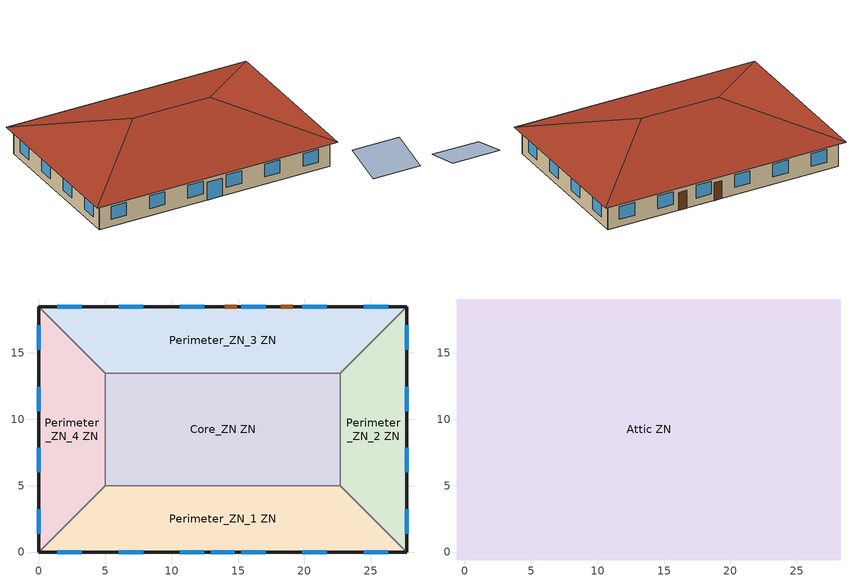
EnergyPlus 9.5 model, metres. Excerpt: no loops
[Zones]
Core_ZN ZN
 floor ground (Foundation F 09 Perim 0 Area 14966): 22.69,13.46 22.69,5 5,5 5,13.46 z0
 wall to Perimeter_ZN_2 ZN (Typical Interior Wall): 22.69,5 22.69,13.46 z0:3.05
 wall to Perimeter_ZN_3 ZN (Typical Interior Wall): 22.69,13.46 5,13.46 z0:3.05
 wall to Perimeter_ZN_1 ZN (Typical Interior Wall): 5,5 22.69,5 z0:3.05
 wall to Perimeter_ZN_4 ZN (Typical Interior Wall): 5,13.46 5,5 z0:3.05
Perimeter_ZN_1 ZN
 floor ground (Foundation F 09 Perim 2769 Area 11345): 22.69,5 27.69,0 0,0 5,5 z0
 wall outside (Typical Insulated Wood Framed Exterior Wall R-19.61): 0,0 27.69,0 z0:3.05
 wall to Perimeter_ZN_2 ZN (Typical Interior Wall): 27.69,0 22.69,5 z0:3.05
 wall to Perimeter_ZN_4 ZN (Typical Interior Wall): 5,5 0,0 z0:3.05
 window (U 0.44 SHGC 0.26 Dbl Ref-B-H Clr 6mm/13mm Air): 12.93,0 14.76,0 z0:2.13
 window (U 0.48 SHGC 0.40 Dbl Ref-D Clr 6mm/13mm): 1.39,0 3.22,0 / 6.01,0 7.84,0 / 10.62,0 12.45,0 / 15.24,0 17.07,0 / 19.85,0 21.68,0 / 24.47,0 26.3,0 z0.9:2.42
Perimeter_ZN_2 ZN
 floor ground (Foundation F 09 Perim 1846 Area 673): 27.69,18.46 27.69,0 22.69,5 22.69,13.46 z0
 wall outside (Typical Insulated Wood Framed Exterior Wall R-19.61): 27.69,0 27.69,18.46 z0:3.05
 wall to Perimeter_ZN_3 ZN (Typical Interior Wall): 27.69,18.46 22.69,13.46 z0:3.05
 window (U 0.48 SHGC 0.40 Dbl Ref-D Clr 6mm/13mm): 27.69,1.39 27.69,3.22 / 27.69,6.01 27.69,7.84 / 27.69,10.62 27.69,12.45 / 27.69,15.24 27.69,17.07 z0.9:2.42
Perimeter_ZN_3 ZN
 floor ground (Foundation F 09 Perim 2769 Area 11345): 27.69,18.46 22.69,13.46 5,13.46 0,18.46 z0
 wall outside (Typical Insulated Wood Framed Exterior Wall R-19.61): 27.69,18.46 0,18.46 z0:3.05
 wall to Perimeter_ZN_4 ZN (Typical Interior Wall): 0,18.46 5,13.46 z0:3.05
 window (U 0.48 SHGC 0.40 Dbl Ref-D Clr 6mm/13mm): 26.3,18.46 24.47,18.46 / 21.68,18.46 19.85,18.46 / 17.07,18.46 15.24,18.46 / 12.45,18.46 10.62,18.46 / 7.84,18.46 6.01,18.46 / 3.22,18.46 1.39,18.46 z0.9:2.42
 door (Typical Insulated Metal Door R-2.0): 14.91,18.46 14,18.46 / 19.13,18.46 18.22,18.46 z0:2.13
Perimeter_ZN_4 ZN
 floor ground (Foundation F 09 Perim 1846 Area 673): 0,18.46 5,13.46 5,5 0,0 z0
 wall outside (Typical Insulated Wood Framed Exterior Wall R-19.61): 0,18.46 0,0 z0:3.05
 window (U 0.48 SHGC 0.40 Dbl Ref-D Clr 6mm/13mm): 0,17.07 0,15.24 / 0,12.45 0,10.62 / 0,7.84 0,6.01 / 0,3.22 0,1.39 z0.9:2.42
Attic ZN
 floor outside (Typical Attic Soffit): 28.29,19.06 28.29,-0.6 27.69,0 27.69,18.46 z3.05; 28.29,19.06 27.69,18.46 0,18.46 -0.6,19.06 z3.05; 27.69,0 28.29,-0.6 -0.6,-0.6 0,0 z3.05; -0.6,19.06 0,18.46 0,0 -0.6,-0.6 z3.05
 floor to Core_ZN ZN (Typical Wood Joist Attic Floor R-47.62 1): 22.69,13.46 22.69,5 5,5 5,13.46 z3.05
 floor to Perimeter_ZN_2 ZN (Typical Wood Joist Attic Floor R-47.62 1): 27.69,18.46 27.69,0 22.69,5 22.69,13.46 z3.05
 floor to Perimeter_ZN_3 ZN (Typical Wood Joist Attic Floor R-47.62 1): 27.69,18.46 22.69,13.46 5,13.46 0,18.46 z3.05
 floor to Perimeter_ZN_1 ZN (Typical Wood Joist Attic Floor R-47.62 1): 22.69,5 27.69,0 0,0 5,5 z3.05
 floor to Perimeter_ZN_4 ZN (Typical Wood Joist Attic Floor R-47.62 1): 0,18.46 5,13.46 5,5 0,0 z3.05
 roof outside (Typical Uninsulated Wood Joist Attic Roof): 18.46,9.23,6.33 28.29,-0.6,3.05 28.29,19.06,3.05; 18.46,9.23,6.33 28.29,19.06,3.05 -0.6,19.06,3.05 9.23,9.23,6.33; 9.23,9.23,6.33 -0.6,-0.6,3.05 28.29,-0.6,3.05 18.46,9.23,6.33; 9.23,9.23,6.33 -0.6,19.06,3.05 -0.6,-0.6,3.05
shading: 30.38,0,1.17 30.38,-4.48,0 36.01,-4.48,0 36.01,0,1.17
[Building]
-SmallOffice-ASHRAE 169-2013-5A created: 2021-07-27 13:59:38 -0400: North Axis {deg}=-0; Terrain=City; Loads Convergence Tolerance Value {W}=0.04; Temperature Convergence Tolerance Value {deltaC}=0.2; Solar Distribution=FullInteriorAndExterior; Maximum Number of Warmup Days=30; Minimum Number of Warmup Days=6
[Site:Location]
Dallas: Latitude {deg}=32.78; Longitude {deg}=-96.76; Time Zone {hr}=-6; Elevation {m}=131
[Site:GroundTemperature:FCfactorMethod]
January Ground Temperature {C}=9.7; February Ground Temperature {C}=6; March Ground Temperature {C}=-2.2; April Ground Temperature {C}=-3.4; May Ground Temperature {C}=-4.2; June Ground Temperature {C}=2.7; July Ground Temperature {C}=7.5; August Ground Temperature {C}=13.7; September Ground Temperature {C}=18.6; October Ground Temperature {C}=22; November Ground Temperature {C}=20.7; December Ground Temperature {C}=16.5
[Site:WaterMainsTemperature]
Calculation Method=Correlation; Annual Average Outdoor Air Temperature {C}=8.96667; Maximum Difference In Monthly Average Outdoor Air Temperatures {deltaC}=26.2
[SizingPeriod:DesignDay] Day of Month=21; Dry-Bulb Temperature Range Modifier Type=DefaultMultipliers; Rain Indicator=No; Snow Indicator=No; Daylight Saving Time Indicator=No
Name | Month | Day Type | Maximum Dry-Bulb Temperature {C} | Daily Dry-Bulb Temperature Range {deltaC} | Humidity Condition Type | Wetbulb or DewPoint at Maximum Dry-Bulb {C} | Barometric Pressure {Pa} | Wind Speed {m/s} | Wind Direction {deg} | Solar Model Indicator | ASHRAE Clear Sky Optical Depth for Beam Irradiance (taub) | ASHRAE Clear Sky Optical Depth for Diffuse Irradiance (taud) | Sky Clearness | Enthalpy at Maximum Dry-Bulb {J/kg}
Buffalo.Niagara.Intl.AP_NY_USA Ann Clg .4% Condns DB=>MWB | 7 | SummerDesignDay | 30.3 | 9.3 | Wetbulb | 21.8 | 98769 | 5.7 | 240 | ASHRAETau | 0.462 | 2.001
Buffalo.Niagara.Intl.AP_NY_USA Ann Htg 99.6% Condns DB | 1 | WinterDesignDay | -16.3 | 0 | Wetbulb | -16.3 | 98769 | 5.1 | 270 | ASHRAEClearSky |  |  | 0
Dallas Fort Worth Intl Ap Ann Clg .4% Condns DB=>MWB | 8 | SummerDesignDay | 38 | 11 | Wetbulb | 23.6 | 99288 | 4.6 | 180 | ASHRAETau | 0.472 | 2.037
Dallas Fort Worth Intl Ap Ann Clg .4% Condns DP=>MDB | 8 | SummerDesignDay | 28.7 | 11 | Dewpoint | 24.1 | 99288 | 4.6 | 180 | ASHRAETau | 0.472 | 2.037
Dallas Fort Worth Intl Ap Ann Clg .4% Condns Enth=>MDB | 8 | SummerDesignDay | 33 | 11 | Enthalpy |  | 99288 | 4.6 | 180 | ASHRAETau | 0.472 | 2.037 |  | 81100
Dallas Fort Worth Intl Ap Ann Clg .4% Condns WB=>MDB | 8 | SummerDesignDay | 33 | 11 | Wetbulb | 25.9 | 99288 | 4.6 | 180 | ASHRAETau | 0.472 | 2.037
Dallas Fort Worth Intl Ap Ann Htg 99.6% Condns DB | 1 | WinterDesignDay | -6.5 | 0 | Wetbulb | -6.5 | 99288 | 5.9 | 340 | ASHRAEClearSky |  |  | 0
Dallas Fort Worth Intl Ap Ann Htg Wind 99.6% Condns WS=>MCDB | 1 | WinterDesignDay | 8.7 | 0 | Wetbulb | 8.7 | 99288 | 13 | 340 | ASHRAEClearSky |  |  | 0
Dallas Fort Worth Intl Ap Ann Hum_n 99.6% Condns DP=>MCDB | 1 | WinterDesignDay | -3.6 | 0 | Dewpoint | -13.5 | 99288 | 5.9 | 340 | ASHRAEClearSky |  |  | 0
[Material] Thermal Absorptance=0.9; Solar Absorptance=0.7
Name | Roughness | Thickness {m} | Conductivity {W/m-K} | Density {kg/m3} | Specific Heat {J/kg-K} | Visible Absorptance
25mm Stucco | Smooth | 0.0254 | 0.72 | 1856 | 840 | 0.7
5/8 in. Gypsum Board | MediumSmooth | 0.0159 | 0.16 | 800 | 1090 | 0.7
5/8 in. Plywood | Smooth | 0.0159 | 0.12 | 544 | 1210 | 0.7
Asphalt Shingles | VeryRough | 0.0032 | 0.04 | 1120 | 1260 | 0.7
F08 Metal surface | Smooth | 0.0008 | 45.28 | 7824 | 500 | 0.7
G01 13mm gypsum board | Smooth | 0.0127 | 0.16 | 800 | 1090 | 0.5
Std Wood 6inch | MediumSmooth | 0.15 | 0.12 | 540 | 1210 | 0.7
[Material:NoMass] Roughness=Smooth; Thermal Absorptance=0.9; Solar Absorptance=0.7; Visible Absorptance=0.7
Name | Thermal Resistance {m2-K/W}
Typical Insulation R-1.15 | 0.202509
Typical Insulation R-17.43 | 3.06942
Typical Insulation R-45.98 1 | 8.09839
[WindowMaterial:Gas]
AIR 13MM: Gas Type=Air; Thickness {m}=0.0127
[WindowMaterial:Glazing] Optical Data Type=SpectralAverage; Thickness {m}=0.006; Infrared Transmittance at Normal Incidence=0; Front Side Infrared Hemispherical Emissivity=0.84; Conductivity {W/m-K}=0.9; Dirt Correction Factor for Solar and Visible Transmittance=1; Solar Diffusing=No
Name | Solar Transmittance at Normal Incidence | Front Side Solar Reflectance at Normal Incidence | Back Side Solar Reflectance at Normal Incidence | Visible Transmittance at Normal Incidence | Front Side Visible Reflectance at Normal Incidence | Back Side Visible Reflectance at Normal Incidence | Back Side Infrared Hemispherical Emissivity
CLEAR 6MM | 0.775 | 0.071 | 0.071 | 0.881 | 0.08 | 0.08 | 0.84
REF B CLEAR HI 6MM | 0.24 | 0.16 | 0.32 | 0.3 | 0.16 | 0.29 | 0.6
REF D CLEAR 6MM | 0.429 | 0.308 | 0.379 | 0.334 | 0.453 | 0.505 | 0.82
[Construction]
InteriorFurnishings: Std Wood 6inch
Typical Attic Soffit: 5/8 in. Plywood
Typical Insulated Metal Door R-2.0: F08 Metal surface, Typical Insulation R-1.15
Typical Insulated Wood Framed Exterior Wall R-19.61: 25mm Stucco, 5/8 in. Gypsum Board, Typical Insulation R-17.43, 5/8 in. Gypsum Board
Typical Interior Wall: G01 13mm gypsum board, G01 13mm gypsum board
Typical Uninsulated Wood Joist Attic Roof: Asphalt Shingles, 5/8 in. Plywood
Typical Wood Joist Attic Floor R-47.62 1: 5/8 in. Gypsum Board, Typical Insulation R-45.98 1
U 0.44 SHGC 0.26 Dbl Ref-B-H Clr 6mm/13mm Air: REF B CLEAR HI 6MM, AIR 13MM, CLEAR 6MM
U 0.48 SHGC 0.40 Dbl Ref-D Clr 6mm/13mm: REF D CLEAR 6MM, AIR 13MM, CLEAR 6MM
[Construction:FfactorGroundFloor] F-Factor {W/m-K}=0.899982
Name | Area {m2} | PerimeterExposed {m}
Foundation F 09 Perim 0 Area 14966 | 149.6574 | 0
Foundation F 09 Perim 1846 Area 673 | 67.3 | 18.46
Foundation F 09 Perim 2769 Area 11345 | 113.45 | 27.69
[Zone] Multiplier=1
Name | Part of Total Floor Area
Attic ZN | No
Core_ZN ZN; Perimeter_ZN_1 ZN; Perimeter_ZN_2 ZN; Perimeter_ZN_3 ZN; Perimeter_ZN_4 ZN | Yes
[InternalMass] Construction=InteriorFurnishings
Name | Zone or ZoneList | Surface Area {m2}
Attic Mass | Attic ZN | 1135.95
Core_ZN Mass | Core_ZN ZN | 299.3148
Perimeter_ZN_1 Mass | Perimeter_ZN_1 ZN | 226.9
Perimeter_ZN_2 Mass | Perimeter_ZN_2 ZN | 134.6
Perimeter_ZN_3 Mass | Perimeter_ZN_3 ZN | 226.9
Perimeter_ZN_4 Mass | Perimeter_ZN_4 ZN | 134.6
[ZoneInfiltration:DesignFlowRate] Temperature Term Coefficient=0; Velocity Squared Term Coefficient=0
Name | Zone or ZoneList | Schedule | Design Flow Rate Calculation Method | Design Flow Rate {m3/s} | Constant Term Coefficient | Velocity Term Coefficient | Flow per Exterior Surface Area {m3/s-m2}
attic Infiltration | Attic ZN | Always On | Flow/Zone | 0.2001 | 1 | 0
entry door Infiltration | Perimeter_ZN_1 ZN | OfficeSmall INFIL_Door_Opening_SCH_2013 | Flow/Zone | 0.0764554 | 1 | 0
Perimeter_ZN_1 Infiltration | Perimeter_ZN_1 ZN | OfficeSmall INFIL_QUARTER_ON_SCH | Flow/ExteriorArea |  | 0 | 0.224 | 0.000569573
Perimeter_ZN_2 Infiltration | Perimeter_ZN_2 ZN | OfficeSmall INFIL_QUARTER_ON_SCH | Flow/ExteriorArea |  | 0 | 0.224 | 0.000569573
Perimeter_ZN_3 Infiltration | Perimeter_ZN_3 ZN | OfficeSmall INFIL_QUARTER_ON_SCH | Flow/ExteriorArea |  | 0 | 0.224 | 0.000569573
Perimeter_ZN_4 Infiltration | Perimeter_ZN_4 ZN | OfficeSmall INFIL_QUARTER_ON_SCH | Flow/ExteriorArea |  | 0 | 0.224 | 0.000569573
[Daylighting:Controls] Lighting Control Type=Stepped; Minimum Input Power Fraction for Continuous or ContinuousOff Dimming Control=0.3; Minimum Light Output Fraction for Continuous or ContinuousOff Dimming Control=0.2; Number of Stepped Control Steps=3; Probability Lighting will be Reset When Needed in Manual Stepped Control=1; Glare Calculation Azimuth Angle of View Direction Clockwise from Zone y-Axis {deg}=0; Maximum Allowable Discomfort Glare Index=22; Fraction of Zone Controlled by Reference Point 1=0.2399; Illuminance Setpoint at Reference Point 1 {lux}=375; Fraction of Zone Controlled by Reference Point 2=0.0302; Illuminance Setpoint at Reference Point 2 {lux}=375
Name | Zone | Glare Calculation Daylighting Reference Point | Daylighting Reference Point Name 1 | Daylighting Reference Point Name 2
Perimeter_ZN_1 ZN DaylightingControls | Perimeter_ZN_1 ZN | Perimeter_ZN_1 Daylt Sensor 1 | Perimeter_ZN_1 Daylt Sensor 1 | Perimeter_ZN_1 Daylt Sensor 2
Perimeter_ZN_2 ZN DaylightingControls | Perimeter_ZN_2 ZN | Perimeter_ZN_2 Daylt Sensor 1 | Perimeter_ZN_2 Daylt Sensor 1 | Perimeter_ZN_2 Daylt Sensor 2
Perimeter_ZN_3 ZN DaylightingControls | Perimeter_ZN_3 ZN | Perimeter_ZN_3 Daylt Sensor 1 | Perimeter_ZN_3 Daylt Sensor 1 | Perimeter_ZN_3 Daylt Sensor 2
Perimeter_ZN_4 ZN DaylightingControls | Perimeter_ZN_4 ZN | Perimeter_ZN_4 Daylt Sensor 1 | Perimeter_ZN_4 Daylt Sensor 1 | Perimeter_ZN_4 Daylt Sensor 2
[AvailabilityManager:Scheduled]
Name | Schedule
Core_ZN ZN PSZ-AC-1 Availability Manager; Perimeter_ZN_1 ZN PSZ-AC-2 Availability Manager; Perimeter_ZN_2 ZN PSZ-AC-3 Availability Manager; Perimeter_ZN_3 ZN PSZ-AC-4 Availability Manager | CJE Always ON HVACOperationSchd
Core_ZN ZN PSZ-AC-1 OA System Availability Manager; Perimeter_ZN_1 ZN PSZ-AC-2 OA System Availability Manager; Perimeter_ZN_2 ZN PSZ-AC-3 OA System Availability Manager; Perimeter_ZN_3 ZN PSZ-AC-4 OA System Availability Manager; Perimeter_ZN_4 ZN PSZ-AC-5 OA System Availability Manager | Always On Discrete
[AvailabilityManager:NightCycle]
Availability Manager Night Cycle 4: Applicability Schedule=Always On Discrete; Fan Schedule=OfficeSmall HVACOperationSchd; Control Type=CycleOnAny; Thermostat Tolerance {deltaC}=1; Cycling Run Time Control Type=FixedRunTime; Cycling Run Time {s}=1800
[Exterior:Lights] Control Option=AstronomicalClock
Name | Schedule | Design Level {W}
NonDimming Exterior Lights Def | OfficeSmall Exterior_lighting_schedule_a | 50.7
Occ Sensing Exterior Lights Def | OfficeSmall Exterior_lighting_schedule_b | 861.3
[ElectricLoadCenter:Inverter:Simple] Inverter Efficiency=0.98
Electric Load Center Inverter Simple 1; Electric Load Center Inverter Simple 2
[ElectricLoadCenter:Distribution] Electrical Buss Type=DirectCurrentWithInverter
Name | Inverter | Generator List | Generator Operation Scheme Type
Electric Load Center Distribution 1 | Electric Load Center Inverter Simple 1
Electric Load Center Distribution 2 | Electric Load Center Inverter Simple 2 | Electric Load Center Distribution 2 Generators | Baseload
[PhotovoltaicPerformance:Simple]
Photovoltaic Performance Simple 1: Fraction of Surface Area with Active Solar Cells=1; Conversion Efficiency Input Mode=Fixed; Value for Cell Efficiency if Fixed=0.2
[Generator:Photovoltaic]
Generator Photovoltaic 1: Surface=Shading Surface 1; Module Performance=Photovoltaic Performance Simple 1; Heat Transfer Integration Mode=Decoupled; Number of Series Strings in Parallel=1; Number of Modules in Series=1
[ElectricLoadCenter:Generators]
Electric Load Center Distribution 2 Generators: Generator Name 1=Generator Photovoltaic 1; Generator Object Type 1=Generator:Photovoltaic
[EnergyManagementSystem:Sensor]
HVACOperationSchd: OfficeSmall HVACOperationSchd; Schedule Value
[Schedule:Day:Interval]
Always On Default; CJE Always ON HVACOperationSchd; OfficeSmall INFIL_QUARTER_ON_SCH Default: No, 24:00, 1
OfficeSmall Exterior_lighting_schedule_a Default; OfficeSmall Exterior_lighting_schedule_a Summer Design Day; OfficeSmall Exterior_lighting_schedule_a Winter Design Day: No, 06:00, 0, 24:00, 1
OfficeSmall Exterior_lighting_schedule_b Default; OfficeSmall Exterior_lighting_schedule_b Summer Design Day; OfficeSmall Exterior_lighting_schedule_b Winter Design Day: No, 06:00, 0.7, 24:00, 1
OfficeSmall HVACOperationSchd Default; OfficeSmall HVACOperationSchd Winter Design Day; OfficeSmall HVACOperationSchd Winter Design Day 1; OfficeSmall INFIL_Door_Opening_SCH_2013 Default; OfficeSmall INFIL_Door_Opening_SCH_2013 Summer Design Day; OfficeSmall INFIL_Door_Opening_SCH_2013 Winter Design Day: No, 24:00, 0
OfficeSmall HVACOperationSchd SmrDsn|Wkdy Day; OfficeSmall HVACOperationSchd Summer Design Day; OfficeSmall HVACOperationSchd Summer Design Day 1: No, 06:00, 0, 19:00, 1, 24:00, 0
OfficeSmall INFIL_Door_Opening_SCH_2013 Wkdy Day: No, 06:00, 0, 07:00, 0.131, 08:00, 1, 12:00, 0.131, 13:00, 1, 17:00, 0.131, 18:00, 1, 19:00, 0.131, 24:00, 0
OfficeSmall INFIL_QUARTER_ON_SCH SmrDsn|Wkdy Day; OfficeSmall INFIL_QUARTER_ON_SCH Summer Design Day: No, 07:00, 1, 19:00, 0.25, 24:00, 1
OfficeSmall INFIL_QUARTER_ON_SCH Winter Design Day; OfficeSmall INFIL_QUARTER_ON_SCH WntrDsn|Sat Day: No, 07:00, 1, 18:00, 0.25, 24:00, 1
[Schedule:Week:Daily]
Always On Week Rule - Jan1-Dec31: Always On Default, Always On Default, Always On Default, Always On Default, Always On Default, Always On Default, Always On Default, Always On Default, Always On Default, Always On Default, Always On Default, Always On Default
CJE Always ON HVACOperationSchd Week Rule - Jan1-Dec31: CJE Always ON HVACOperationSchd, CJE Always ON HVACOperationSchd, CJE Always ON HVACOperationSchd, CJE Always ON HVACOperationSchd, CJE Always ON HVACOperationSchd, CJE Always ON HVACOperationSchd, CJE Always ON HVACOperationSchd, CJE Always ON HVACOperationSchd, OfficeSmall HVACOperationSchd Summer Design Day 1, OfficeSmall HVACOperationSchd Winter Design Day 1, CJE Always ON HVACOperationSchd, CJE Always ON HVACOperationSchd
OfficeSmall Exterior_lighting_schedule_a Week Rule - Jan1-Dec31: OfficeSmall Exterior_lighting_schedule_a Default, OfficeSmall Exterior_lighting_schedule_a Default, OfficeSmall Exterior_lighting_schedule_a Default, OfficeSmall Exterior_lighting_schedule_a Default, OfficeSmall Exterior_lighting_schedule_a Default, OfficeSmall Exterior_lighting_schedule_a Default, OfficeSmall Exterior_lighting_schedule_a Default, OfficeSmall Exterior_lighting_schedule_a Default, OfficeSmall Exterior_lighting_schedule_a Summer Design Day, OfficeSmall Exterior_lighting_schedule_a Winter Design Day, OfficeSmall Exterior_lighting_schedule_a Default, OfficeSmall Exterior_lighting_schedule_a Default
OfficeSmall Exterior_lighting_schedule_b Week Rule - Jan1-Dec31: OfficeSmall Exterior_lighting_schedule_b Default, OfficeSmall Exterior_lighting_schedule_b Default, OfficeSmall Exterior_lighting_schedule_b Default, OfficeSmall Exterior_lighting_schedule_b Default, OfficeSmall Exterior_lighting_schedule_b Default, OfficeSmall Exterior_lighting_schedule_b Default, OfficeSmall Exterior_lighting_schedule_b Default, OfficeSmall Exterior_lighting_schedule_b Default, OfficeSmall Exterior_lighting_schedule_b Summer Design Day, OfficeSmall Exterior_lighting_schedule_b Winter Design Day, OfficeSmall Exterior_lighting_schedule_b Default, OfficeSmall Exterior_lighting_schedule_b Default
OfficeSmall HVACOperationSchd Week Rule - Jan1-Jan5: OfficeSmall HVACOperationSchd SmrDsn|Wkdy Day, OfficeSmall HVACOperationSchd SmrDsn|Wkdy Day, OfficeSmall HVACOperationSchd SmrDsn|Wkdy Day, OfficeSmall HVACOperationSchd SmrDsn|Wkdy Day, OfficeSmall HVACOperationSchd SmrDsn|Wkdy Day, OfficeSmall HVACOperationSchd SmrDsn|Wkdy Day, OfficeSmall HVACOperationSchd Default, OfficeSmall HVACOperationSchd Default, OfficeSmall HVACOperationSchd Summer Design Day, OfficeSmall HVACOperationSchd Winter Design Day, OfficeSmall HVACOperationSchd Default, OfficeSmall HVACOperationSchd Default
OfficeSmall HVACOperationSchd Week Rule - Jan6-Dec31: OfficeSmall HVACOperationSchd Default, OfficeSmall HVACOperationSchd SmrDsn|Wkdy Day, OfficeSmall HVACOperationSchd SmrDsn|Wkdy Day, OfficeSmall HVACOperationSchd SmrDsn|Wkdy Day, OfficeSmall HVACOperationSchd SmrDsn|Wkdy Day, OfficeSmall HVACOperationSchd SmrDsn|Wkdy Day, OfficeSmall HVACOperationSchd Default, OfficeSmall HVACOperationSchd Default, OfficeSmall HVACOperationSchd Summer Design Day, OfficeSmall HVACOperationSchd Winter Design Day, OfficeSmall HVACOperationSchd Default, OfficeSmall HVACOperationSchd Default
OfficeSmall INFIL_Door_Opening_SCH_2013 Week Rule - Jan1-Jan5: OfficeSmall INFIL_Door_Opening_SCH_2013 Wkdy Day, OfficeSmall INFIL_Door_Opening_SCH_2013 Wkdy Day, OfficeSmall INFIL_Door_Opening_SCH_2013 Wkdy Day, OfficeSmall INFIL_Door_Opening_SCH_2013 Wkdy Day, OfficeSmall INFIL_Door_Opening_SCH_2013 Wkdy Day, OfficeSmall INFIL_Door_Opening_SCH_2013 Wkdy Day, OfficeSmall INFIL_Door_Opening_SCH_2013 Default, OfficeSmall INFIL_Door_Opening_SCH_2013 Default, OfficeSmall INFIL_Door_Opening_SCH_2013 Summer Design Day, OfficeSmall INFIL_Door_Opening_SCH_2013 Winter Design Day, OfficeSmall INFIL_Door_Opening_SCH_2013 Default, OfficeSmall INFIL_Door_Opening_SCH_2013 Default
OfficeSmall INFIL_Door_Opening_SCH_2013 Week Rule - Jan6-Dec31: OfficeSmall INFIL_Door_Opening_SCH_2013 Default, OfficeSmall INFIL_Door_Opening_SCH_2013 Wkdy Day, OfficeSmall INFIL_Door_Opening_SCH_2013 Wkdy Day, OfficeSmall INFIL_Door_Opening_SCH_2013 Wkdy Day, OfficeSmall INFIL_Door_Opening_SCH_2013 Wkdy Day, OfficeSmall INFIL_Door_Opening_SCH_2013 Wkdy Day, OfficeSmall INFIL_Door_Opening_SCH_2013 Default, OfficeSmall INFIL_Door_Opening_SCH_2013 Default, OfficeSmall INFIL_Door_Opening_SCH_2013 Summer Design Day, OfficeSmall INFIL_Door_Opening_SCH_2013 Winter Design Day, OfficeSmall INFIL_Door_Opening_SCH_2013 Default, OfficeSmall INFIL_Door_Opening_SCH_2013 Default
OfficeSmall INFIL_QUARTER_ON_SCH Week Rule - Jan1-Jan5: OfficeSmall INFIL_QUARTER_ON_SCH SmrDsn|Wkdy Day, OfficeSmall INFIL_QUARTER_ON_SCH SmrDsn|Wkdy Day, OfficeSmall INFIL_QUARTER_ON_SCH SmrDsn|Wkdy Day, OfficeSmall INFIL_QUARTER_ON_SCH SmrDsn|Wkdy Day, OfficeSmall INFIL_QUARTER_ON_SCH SmrDsn|Wkdy Day, OfficeSmall INFIL_QUARTER_ON_SCH SmrDsn|Wkdy Day, OfficeSmall INFIL_QUARTER_ON_SCH WntrDsn|Sat Day, OfficeSmall INFIL_QUARTER_ON_SCH Default, OfficeSmall INFIL_QUARTER_ON_SCH Summer Design Day, OfficeSmall INFIL_QUARTER_ON_SCH Winter Design Day, OfficeSmall INFIL_QUARTER_ON_SCH Default, OfficeSmall INFIL_QUARTER_ON_SCH Default
OfficeSmall INFIL_QUARTER_ON_SCH Week Rule - Jan6-Dec31: OfficeSmall INFIL_QUARTER_ON_SCH Default, OfficeSmall INFIL_QUARTER_ON_SCH SmrDsn|Wkdy Day, OfficeSmall INFIL_QUARTER_ON_SCH SmrDsn|Wkdy Day, OfficeSmall INFIL_QUARTER_ON_SCH SmrDsn|Wkdy Day, OfficeSmall INFIL_QUARTER_ON_SCH SmrDsn|Wkdy Day, OfficeSmall INFIL_QUARTER_ON_SCH SmrDsn|Wkdy Day, OfficeSmall INFIL_QUARTER_ON_SCH WntrDsn|Sat Day, OfficeSmall INFIL_QUARTER_ON_SCH Default, OfficeSmall INFIL_QUARTER_ON_SCH Summer Design Day, OfficeSmall INFIL_QUARTER_ON_SCH Winter Design Day, OfficeSmall INFIL_QUARTER_ON_SCH Default, OfficeSmall INFIL_QUARTER_ON_SCH Default
[Schedule:Year]
Always On: Always On Week Rule - Jan1-Dec31, 1, 1, 12, 31
CJE Always ON HVACOperationSchd: CJE Always ON HVACOperationSchd Week Rule - Jan1-Dec31, 1, 1, 12, 31
OfficeSmall Exterior_lighting_schedule_a: OfficeSmall Exterior_lighting_schedule_a Week Rule - Jan1-Dec31, 1, 1, 12, 31
OfficeSmall Exterior_lighting_schedule_b: OfficeSmall Exterior_lighting_schedule_b Week Rule - Jan1-Dec31, 1, 1, 12, 31
OfficeSmall HVACOperationSchd: OfficeSmall HVACOperationSchd Week Rule - Jan1-Jan5, 1, 1, 1, 5, OfficeSmall HVACOperationSchd Week Rule - Jan6-Dec31, 1, 6, 12, 31
OfficeSmall INFIL_Door_Opening_SCH_2013: OfficeSmall INFIL_Door_Opening_SCH_2013 Week Rule - Jan1-Jan5, 1, 1, 1, 5, OfficeSmall INFIL_Door_Opening_SCH_2013 Week Rule - Jan6-Dec31, 1, 6, 12, 31
OfficeSmall INFIL_QUARTER_ON_SCH: OfficeSmall INFIL_QUARTER_ON_SCH Week Rule - Jan1-Jan5, 1, 1, 1, 5, OfficeSmall INFIL_QUARTER_ON_SCH Week Rule - Jan6-Dec31, 1, 6, 12, 31
[Schedule:Constant]
Always On Discrete: Hourly Value=1
